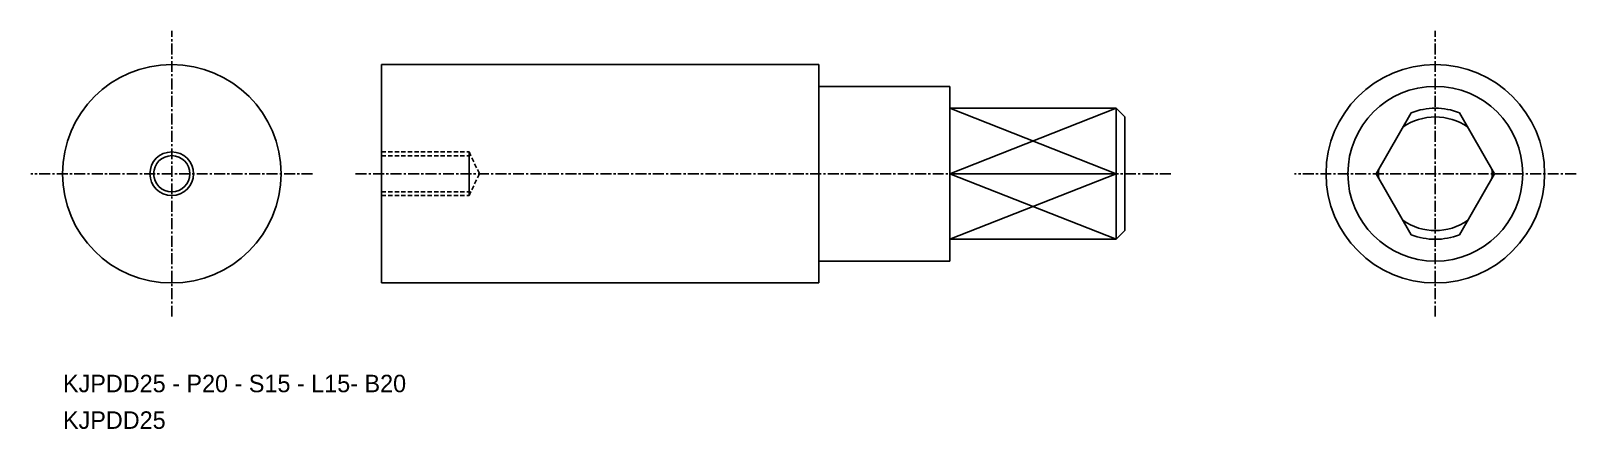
# Model space of a CAD drawing. Extents: x 256 to 433, y 114 to 160.
import ezdxf

# ---------------------------------------------------------------- set-up
doc = ezdxf.new("R2010")
doc.units = 0
doc.linetypes.add('CENTER', pattern=[2, 1.25, -0.25, 0.25, -0.25])
doc.linetypes.add('DASHED', pattern=[0.75, 0.5, -0.25])
doc.layers.get('0').update_dxf_attribs({"linetype": 'CONTINUOUS'})
doc.layers.add('CENTER', color=1, linetype='CENTER')

msp = doc.modelspace()

# ---------------------------------------------------------------- linework, layer by layer
at = {"color": 7, "linetype": 'CONTINUOUS'}
for p, q in [((346.24, 155.99), (296.24, 155.99)), ((296.24, 155.99), (296.24, 143.49)), ((346.24, 153.49), (346.24, 155.99)), ((361.24, 153.49), (346.24, 153.49)), ((346.24, 153.49), (346.24, 143.49)), ((361.24, 150.99), (361.24, 153.49)), ((380.24, 150.99), (361.24, 150.99)), ((361.24, 150.99), (361.24, 143.49)), ((380.24, 150.99), (380.24, 143.49)), ((380.24, 150.99), (380.24, 150.99)), ((380.24, 150.99), (381.24, 149.99)), ((414.01, 150.47), (409.98, 143.49)), ((419.51, 150.47), (423.53, 143.49)), ((381.24, 149.99), (381.24, 136.99)), ((296.24, 130.99), (296.24, 143.49)), ((346.24, 133.49), (346.24, 143.49)), ((361.24, 135.99), (361.24, 143.49)), ((361.24, 143.49), (380.24, 143.49)), ((380.24, 135.99), (380.24, 143.49)), ((381.24, 143.49), (381.24, 143.99)), ((414.01, 136.51), (409.98, 143.49)), ((419.51, 136.51), (423.53, 143.49)), ((380.24, 135.99), (381.24, 136.99)), ((380.24, 135.99), (361.24, 135.99)), ((361.24, 135.99), (361.24, 133.49)), ((380.24, 135.99), (380.24, 135.99)), ((361.24, 133.49), (346.24, 133.49)), ((346.24, 133.49), (346.24, 130.99)), ((346.24, 130.99), (296.24, 130.99))]:
    msp.add_line(p, q, dxfattribs=at)
at = {"color": 3, "linetype": 'CONTINUOUS'}
for p, q in [((361.24, 143.49), (380.24, 150.99)), ((361.24, 150.99), (380.24, 143.49)), ((380.24, 143.49), (361.24, 135.99)), ((380.24, 135.99), (361.24, 143.49))]:
    msp.add_line(p, q, dxfattribs=at)
at = {"color": 3, "linetype": 'DASHED'}
for p, q in [((296.24, 145.99), (306.24, 145.99)), ((296.24, 145.55), (306.24, 145.55)), ((306.24, 145.99), (306.24, 143.49)), ((306.24, 145.99), (307.43, 143.49)), ((306.24, 145.55), (306.24, 143.49)), ((306.24, 140.99), (306.24, 143.49)), ((306.24, 141.42), (306.24, 143.49)), ((306.24, 140.99), (307.43, 143.49)), ((296.24, 141.42), (306.24, 141.42)), ((296.24, 140.99), (306.24, 140.99))]:
    msp.add_line(p, q, dxfattribs=at)
at = {"color": 7, "linetype": 'CONTINUOUS'}
for centre, radius in [((272.24, 143.49), 12.5), ((416.76, 143.49), 12.5), ((416.76, 143.49), 10), ((272.24, 143.49), 2.07)]:
    msp.add_circle(centre, radius, dxfattribs=at)
at = {"color": 3, "linetype": 'CONTINUOUS'}
msp.add_circle((272.24, 143.49), 2.5, dxfattribs=at)
at = {"color": 7, "linetype": 'CONTINUOUS'}
for radius, start, end in [(7.5, 68.4898, 111.5102), (6.5, 55.4265, 124.5735), (6.5, 175.4265, 184.5735), (6.5, 355.4265, 4.5735), (6.5, 235.4265, 304.5735), (7.5, 248.4898, 291.5102)]:
    msp.add_arc((416.76, 143.49), radius, start, end, dxfattribs=at)
at = {"layer": 'CENTER', "color": 1, "linetype": 'CENTER'}
for p, q in [((272.24, 127.14), (272.24, 159.84)), ((416.76, 127.14), (416.76, 159.84)), ((288.34, 143.49), (256.13, 143.49)), ((386.52, 143.49), (293.24, 143.49)), ((432.86, 143.49), (400.65, 143.49))]:
    msp.add_line(p, q, dxfattribs=at)

# ---------------------------------------------------------------- texts
at = {"color": 7, "linetype": 'CONTINUOUS'}
for s, p in [('KJPDD25 - P20 - S15 - L15- B20', (259.8, 118.49)), ('KJPDD25', (259.8, 114.3))]:
    msp.add_text(s, height=2, dxfattribs=at).set_placement(p)

doc.saveas('drawing.dxf')
